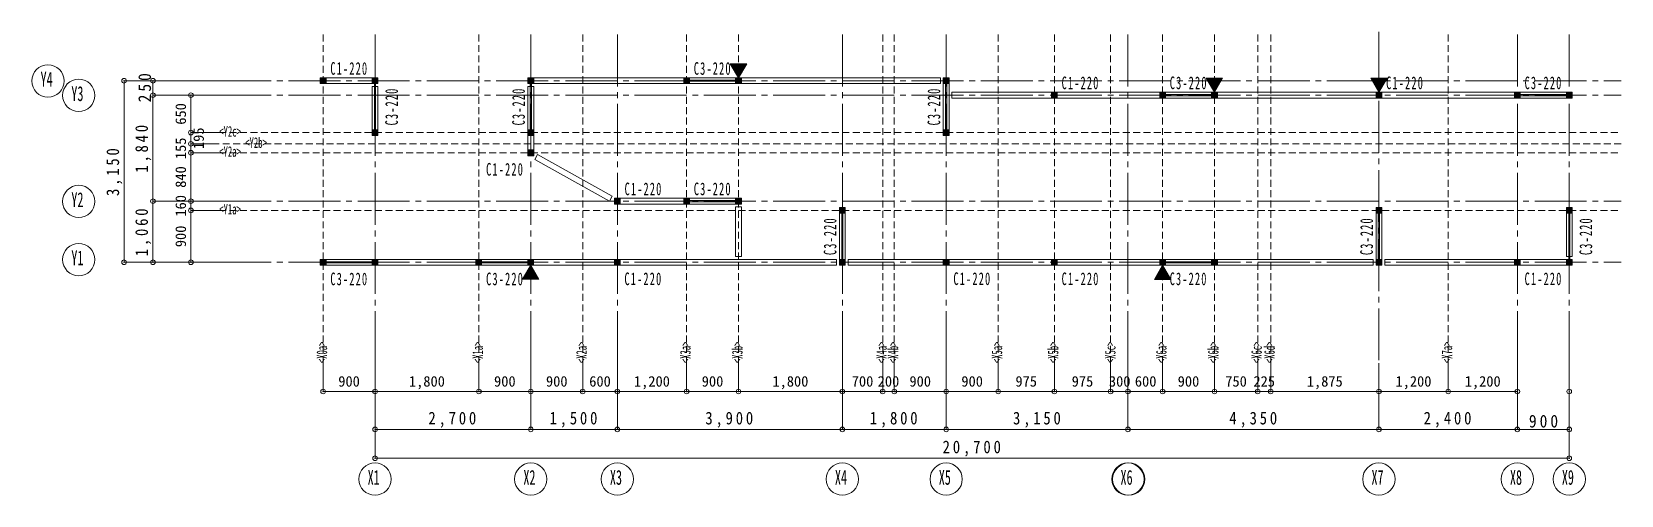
# Model space of a CAD drawing. Units: millimetres at full size, sheet at 1:100. Extents: x -18478 to 9072, y -8802 to -760.
import ezdxf
from ezdxf.enums import TextEntityAlignment as Align

# ---------------------------------------------------------------- set-up
doc = ezdxf.new("R2010")
doc.units = ezdxf.units.MM
doc.header["$LTSCALE"] = 100
doc.header["$PDMODE"] = 32
doc.header["$PDSIZE"] = 80
doc.linetypes.add('CHAIN2', pattern=[12, 9, -1, 1, -1])
doc.linetypes.add('DASHED1', pattern=[1.8, 1.2, -0.6])
for name, color, linetype, lineweight in [('0-0_1', 4, 'DASHED1', 9), ('0-1___補助用__通り芯', 7, 'Continuous', 9), ('0-3_直交梁', 6, 'Continuous', 9), ('0-8_通り名_寸法線', 3, 'Continuous', 9), ('0-A_壁倍率', 4, 'Continuous', 9)]:
    doc.layers.add(name, color=color, linetype=linetype, lineweight=lineweight)
doc.layers.add('0-B_12', color=7, linetype='Continuous')
doc.layers.add('0-F_16', color=2, linetype='Continuous')
doc.styles.add('ＭＳ ゴシック', font='')
doc.styles.get('ＭＳ ゴシック').set_extended_font_data('MS Gothic')

msp = doc.modelspace()

# ---------------------------------------------------------------- linework, layer by layer
at = {"layer": '0-0_1'}
for p, q in [((-13428.3, -6510.5), (-13428.3, -760.5)), ((-10728.3, -6510.5), (-10728.3, -760.5)), ((-8928.3, -6510.5), (-8928.3, -760.5)), ((-7128.3, -6510.5), (-7128.3, -760.5)), ((-6228.3, -6510.5), (-6228.3, -760.5)), ((-3728.3, -6510.5), (-3728.3, -760.5)), ((-3528.3, -6510.5), (-3528.3, -760.5)), ((-1728.3, -6510.5), (-1728.3, -760.5)), ((-753.3, -6510.5), (-753.3, -760.5)), ((221.7, -6510.5), (221.7, -760.5)), ((1121.7, -6510.5), (1121.7, -760.5)), ((2021.7, -6510.5), (2021.7, -760.5)), ((2771.7, -6510.5), (2771.7, -760.5)), ((2996.7, -6510.5), (2996.7, -760.5)), ((6071.7, -6510.5), (6071.7, -760.5)), ((-15228.3, -2510.5), (9071.7, -2510.5)), ((9071.7, -2705.5), (-15228.3, -2705.5)), ((-15228.3, -2860.5), (9071.7, -2860.5)), ((-15228.3, -3860.5), (9071.7, -3860.5))]:
    msp.add_line(p, q, dxfattribs=at)
at = {"layer": '0-0_1', "linetype": 'CHAIN2'}
for p, q in [((-12528.3, -6510.5), (-12528.3, -760.5)), ((-9828.3, -6510.5), (-9828.3, -760.5)), ((-8328.3, -6510.5), (-8328.3, -760.5)), ((-4428.3, -6510.5), (-4428.3, -760.5)), ((-2628.3, -6510.5), (-2628.3, -760.5)), ((521.7, -6510.5), (521.7, -760.5)), ((4871.7, -760.5), (4871.7, -6510.5)), ((7271.7, -6510.5), (7271.7, -760.5)), ((8171.7, -6510.5), (8171.7, -760.5)), ((-15228.3, -1610.5), (9071.7, -1610.5)), ((-15228.3, -1860.5), (9071.7, -1860.5)), ((-15228.3, -3700.5), (9071.7, -3700.5)), ((-15228.3, -4760.5), (9071.7, -4760.5))]:
    msp.add_line(p, q, dxfattribs=at)
at = {"layer": '0-1___補助用__通り芯'}
for p, q in [((-16878.3, -1610.5), (-16378.3, -1610.5)), ((-16878.3, -4760.5), (-16878.3, -1610.5)), ((-16378.3, -1610.5), (-15228.3, -1610.5)), ((-16378.3, -1860.5), (-16378.3, -1610.5)), ((-16378.3, -1860.5), (-15228.3, -1860.5)), ((-16378.3, -3700.5), (-16378.3, -1860.5)), ((-15720.3, -1860.5), (-15228.3, -1860.5)), ((-15720.3, -1860.5), (-15720.3, -2510.5)), ((-15720.3, -2510.5), (-15228.3, -2510.5)), ((-15720.3, -2510.5), (-15720.3, -2705.5)), ((-15720.3, -2705.5), (-15228.3, -2705.5)), ((-15720.3, -2705.5), (-15720.3, -2860.5)), ((-15720.3, -2860.5), (-15228.3, -2860.5)), ((-15720.3, -2860.5), (-15720.3, -3700.5)), ((-16378.3, -3700.5), (-15228.3, -3700.5)), ((-16378.3, -4760.5), (-16378.3, -3700.5)), ((-15720.3, -3700.5), (-15228.3, -3700.5)), ((-15720.3, -3700.5), (-15720.3, -3860.5)), ((-15720.3, -3860.5), (-15228.3, -3860.5)), ((-15720.3, -3860.5), (-15720.3, -4760.5)), ((-16878.3, -4760.5), (-16378.3, -4760.5)), ((-16378.3, -4760.5), (-15228.3, -4760.5)), ((-15720.3, -4760.5), (-15228.3, -4760.5)), ((-13428.3, -7002.5), (-13428.3, -6510.5)), ((-12528.3, -8160.5), (-12528.3, -6510.5)), ((-12528.3, -7660.5), (-12528.3, -6510.5)), ((-12528.3, -7002.5), (-12528.3, -6510.5)), ((-10728.3, -7002.5), (-10728.3, -6510.5)), ((-9828.3, -7660.5), (-9828.3, -6510.5)), ((-9828.3, -7002.5), (-9828.3, -6510.5)), ((-8928.3, -7002.5), (-8928.3, -6510.5)), ((-8328.3, -7660.5), (-8328.3, -6510.5)), ((-7128.3, -7002.5), (-7128.3, -6510.5)), ((-6228.3, -7002.5), (-6228.3, -6510.5)), ((-4428.3, -7660.5), (-4428.3, -6510.5)), ((-4428.3, -7660.5), (-4428.3, -6510.5)), ((-4428.3, -7002.5), (-4428.3, -6510.5)), ((-4428.3, -7002.5), (-4428.3, -6510.5)), ((-3728.3, -7002.5), (-3728.3, -6510.5)), ((-3728.3, -7002.5), (-3728.3, -6510.5)), ((-3528.3, -7002.5), (-3528.3, -6510.5)), ((-2628.3, -7660.5), (-2628.3, -6510.5)), ((-2628.3, -7002.5), (-2628.3, -6510.5)), ((-2628.3, -7660.5), (-2628.3, -6510.5)), ((-2628.3, -7002.5), (-2628.3, -6510.5)), ((-1728.3, -7002.5), (-1728.3, -6510.5)), ((-753.3, -7002.5), (-753.3, -6510.5)), ((221.7, -7002.5), (221.7, -6510.5)), ((221.7, -7002.5), (221.7, -6510.5)), ((521.7, -7660.5), (521.7, -6510.5)), ((521.7, -7002.5), (521.7, -6510.5)), ((1121.7, -7002.5), (1121.7, -6510.5)), ((2021.7, -7002.5), (2021.7, -6510.5)), ((2771.7, -7002.5), (2771.7, -6510.5)), ((2771.7, -7002.5), (2771.7, -6510.5)), ((2996.7, -7002.5), (2996.7, -6510.5)), ((4871.7, -7002.5), (4871.7, -6510.5)), ((4871.7, -7660.5), (4871.7, -6510.5)), ((4871.7, -7660.5), (4871.7, -6510.5)), ((4871.7, -7002.5), (4871.7, -6510.5)), ((6071.7, -7002.5), (6071.7, -6510.5)), ((7271.7, -7002.5), (7271.7, -6510.5)), ((7271.7, -7660.5), (7271.7, -6510.5)), ((8171.7, -8160.5), (8171.7, -6510.5)), ((8171.7, -7660.5), (8171.7, -6510.5)), ((8171.7, -7660.5), (8171.7, -6510.5)), ((8171.7, -7660.5), (8171.7, -6510.5)), ((-12528.3, -7002.5), (-13428.3, -7002.5)), ((-12528.3, -7002.5), (-10728.3, -7002.5)), ((-10728.3, -7002.5), (-9828.3, -7002.5)), ((-9828.3, -7002.5), (-8928.3, -7002.5)), ((-8928.3, -7002.5), (-8328.3, -7002.5)), ((-8328.3, -7002.5), (-7128.3, -7002.5)), ((-7128.3, -7002.5), (-6228.3, -7002.5)), ((-6228.3, -7002.5), (-4428.3, -7002.5)), ((-4428.3, -7002.5), (-3728.3, -7002.5)), ((-3728.3, -7002.5), (-3528.3, -7002.5)), ((-3528.3, -7002.5), (-2628.3, -7002.5)), ((-2628.3, -7002.5), (-1728.3, -7002.5)), ((-1728.3, -7002.5), (-753.3, -7002.5)), ((-753.3, -7002.5), (221.7, -7002.5)), ((1121.7, -7002.5), (2021.7, -7002.5)), ((2021.7, -7002.5), (2771.7, -7002.5)), ((2771.7, -7002.5), (2996.7, -7002.5)), ((2996.7, -7002.5), (4871.7, -7002.5)), ((4871.7, -7002.5), (6071.7, -7002.5)), ((6071.7, -7002.5), (7271.7, -7002.5)), ((-12528.3, -7660.5), (-9828.3, -7660.5)), ((-9828.3, -7660.5), (-8328.3, -7660.5)), ((-8328.3, -7660.5), (-4428.3, -7660.5)), ((-4428.3, -7660.5), (-2628.3, -7660.5)), ((4871.7, -7660.5), (7271.7, -7660.5)), ((8171.7, -7660.5), (7271.7, -7660.5)), ((8171.7, -8160.5), (-12528.3, -8160.5))]:
    msp.add_line(p, q, dxfattribs=at)
for points in [[(221.7, -7002.5), (536.7, -7002.5), (1121.7, -7002.5)], [(-2628.3, -7660.5), (536.7, -7660.5), (4871.7, -7660.5)]]:
    msp.add_lwpolyline(points, dxfattribs=at)
for centre in [(-18198.1, -1614.2), (-17664.4, -1864.2), (-17664.4, -3704.2), (-17664.4, -4714.2), (-12529.1, -8522.5), (-12529.1, -8522.5), (-9829.1, -8522.5), (-9829.1, -8522.5), (-8329.1, -8522.5), (-8329.1, -8522.5), (-4429.1, -8522.5), (-4429.1, -8522.5), (-2629.1, -8522.5), (-2629.1, -8522.5), (520.9, -8522.5), (535.9, -8522.5), (4870.9, -8522.5), (4870.9, -8522.5), (7270.9, -8522.5), (7270.9, -8522.5), (8170.9, -8522.5), (8170.9, -8522.5)]:
    msp.add_circle(centre, 280, dxfattribs=at)
at = {"layer": '0-1___補助用__通り芯', "color": 6}
for p in [(-16878.3, -1610.5), (-16378.3, -1610.5), (-16378.3, -1860.5), (-15720.3, -1860.5), (-15720.3, -2510.5), (-15720.3, -2705.5), (-15720.3, -2860.5), (-16378.3, -3700.5), (-15720.3, -3700.5), (-15720.3, -3860.5), (-16878.3, -4760.5), (-16378.3, -4760.5), (-15720.3, -4760.5), (-13428.3, -7002.5), (-12528.3, -7002.5), (-10728.3, -7002.5), (-9828.3, -7002.5), (-8928.3, -7002.5), (-8328.3, -7002.5), (-7128.3, -7002.5), (-6228.3, -7002.5), (-4428.3, -7002.5), (-4428.3, -7002.5), (-3728.3, -7002.5), (-3528.3, -7002.5), (-2628.3, -7002.5), (-1728.3, -7002.5), (-753.3, -7002.5), (221.7, -7002.5), (521.7, -7002.5), (1121.7, -7002.5), (2021.7, -7002.5), (2771.7, -7002.5), (2996.7, -7002.5), (4871.7, -7002.5), (6071.7, -7002.5), (7271.7, -7002.5), (8171.7, -7002.5), (-12528.3, -7660.5), (-9828.3, -7660.5), (-8328.3, -7660.5), (-4428.3, -7660.5), (-2628.3, -7660.5), (521.7, -7660.5), (4871.7, -7660.5), (7271.7, -7660.5), (8171.7, -7660.5), (-12528.3, -8160.5), (8171.7, -8160.5)]:
    msp.add_point(p, dxfattribs=at)
at = {"layer": '0-3_直交梁'}
for p, q in [((-13478.3, -1660.5), (-13478.3, -1560.5)), ((-13478.3, -1560.5), (-12478.3, -1560.5)), ((-12478.3, -1660.5), (-12478.3, -1560.5)), ((-9878.3, -1660.5), (-9878.3, -1560.5)), ((-9878.3, -1560.5), (-2728.3, -1560.5)), ((-2728.3, -1660.5), (-2728.3, -1560.5)), ((-2578.3, -1560.5), (-2678.3, -1560.5)), ((-2678.3, -1560.5), (-2678.3, -2560.5)), ((-2578.3, -1560.5), (-2578.3, -2560.5)), ((-13478.3, -1660.5), (-12478.3, -1660.5)), ((-12478.3, -1710.5), (-12578.3, -1710.5)), ((-12578.3, -1710.5), (-12578.3, -2560.5)), ((-12478.3, -1710.5), (-12478.3, -2560.5)), ((-9878.3, -1660.5), (-2728.3, -1660.5)), ((-9878.3, -2910.5), (-9878.3, -1710.5)), ((-9778.3, -1710.5), (-9878.3, -1710.5)), ((-9778.3, -2910.5), (-9778.3, -1710.5)), ((-2528.3, -1910.5), (-2528.3, -1810.5)), ((-2528.3, -1810.5), (8221.7, -1810.5)), ((-2528.3, -1910.5), (8221.7, -1910.5)), ((8221.7, -1910.5), (8221.7, -1810.5)), ((-12478.3, -2560.5), (-12578.3, -2560.5)), ((-2578.3, -2560.5), (-2678.3, -2560.5)), ((-9778.3, -2910.5), (-9878.3, -2910.5)), ((-9709.7, -2890.3), (-9758.6, -2977.5)), ((-8415.7, -3614.9), (-9709.7, -2890.3)), ((-6178.3, -3650.5), (-8378.3, -3650.5)), ((-8378.3, -3750.5), (-8378.3, -3650.5)), ((-6178.3, -3750.5), (-8378.3, -3750.5)), ((-6178.3, -3800.5), (-6278.3, -3800.5)), ((-6278.3, -3800.5), (-6278.3, -4660.5)), ((-6178.3, -3750.5), (-6178.3, -3650.5)), ((-6178.3, -3800.5), (-6178.3, -4660.5)), ((-4378.3, -3810.5), (-4478.3, -3810.5)), ((-4478.3, -4810.5), (-4478.3, -3810.5)), ((-4378.3, -4810.5), (-4378.3, -3810.5)), ((4821.7, -3810.5), (4921.7, -3810.5)), ((4821.7, -3810.5), (4821.7, -4810.5)), ((4921.7, -3810.5), (4921.7, -4810.5)), ((8121.7, -3810.5), (8221.7, -3810.5)), ((8121.7, -3810.5), (8121.7, -4660.5)), ((8221.7, -3810.5), (8221.7, -4660.5)), ((-6178.3, -4660.5), (-6278.3, -4660.5)), ((8121.7, -4660.5), (8221.7, -4660.5)), ((-13478.3, -4810.5), (-13478.3, -4710.5)), ((-4528.3, -4710.5), (-13478.3, -4710.5)), ((-4528.3, -4810.5), (-13478.3, -4810.5)), ((-4528.3, -4810.5), (-4528.3, -4710.5)), ((-4378.3, -4810.5), (-4478.3, -4810.5)), ((-4328.3, -4810.5), (-4328.3, -4710.5)), ((4771.7, -4710.5), (-4328.3, -4710.5)), ((4771.7, -4810.5), (-4328.3, -4810.5)), ((4771.7, -4710.5), (4771.7, -4810.5)), ((4821.7, -4810.5), (4921.7, -4810.5)), ((4971.7, -4710.5), (4971.7, -4810.5)), ((8221.7, -4710.5), (4971.7, -4710.5)), ((8221.7, -4810.5), (4971.7, -4810.5)), ((8221.7, -4810.5), (8221.7, -4710.5))]:
    msp.add_line(p, q, dxfattribs=at)
msp.add_lwpolyline([(-8415.7, -3614.9), (-8464.6, -3702.2), (-9758.6, -2977.5)], dxfattribs=at)
at = {"layer": '0-8_通り名_寸法線'}
for p, q in [((-13378.3, -1560.5), (-13478.3, -1660.5)), ((-13378.3, -1660.5), (-13478.3, -1560.5)), ((-12478.3, -1560.5), (-12578.3, -1660.5)), ((-12578.3, -1560.5), (-12478.3, -1660.5)), ((-9778.3, -1560.5), (-9878.3, -1660.5)), ((-9878.3, -1560.5), (-9778.3, -1660.5)), ((-7078.3, -1660.5), (-7178.3, -1560.5)), ((-7178.3, -1660.5), (-7078.3, -1560.5)), ((-7078.3, -1600.5), (-6278.3, -1600.5)), ((-7078.3, -1620.5), (-6278.3, -1620.5)), ((-6178.3, -1660.5), (-6278.3, -1560.5)), ((-6178.3, -1560.5), (-6278.3, -1660.5)), ((-2578.3, -1560.5), (-2678.3, -1660.5)), ((-2678.3, -1560.5), (-2578.3, -1660.5)), ((-12538.3, -2460.5), (-12538.3, -1660.5)), ((-12518.3, -2460.5), (-12518.3, -1660.5)), ((-9838.3, -2460.5), (-9838.3, -1660.5)), ((-9818.3, -2460.5), (-9818.3, -1660.5)), ((-2638.3, -2460.5), (-2638.3, -1660.5)), ((-2618.3, -2460.5), (-2618.3, -1660.5)), ((-703.3, -1810.5), (-803.3, -1910.5)), ((-703.3, -1910.5), (-803.3, -1810.5)), ((1171.7, -1910.5), (1071.7, -1810.5)), ((1071.7, -1910.5), (1171.7, -1810.5)), ((1171.7, -1850.5), (1971.7, -1850.5)), ((1171.7, -1870.5), (1971.7, -1870.5)), ((2071.7, -1910.5), (1971.7, -1810.5)), ((2071.7, -1810.5), (1971.7, -1910.5)), ((4921.7, -1810.5), (4821.7, -1910.5)), ((4921.7, -1910.5), (4821.7, -1810.5)), ((7321.7, -1910.5), (7221.7, -1810.5)), ((7221.7, -1910.5), (7321.7, -1810.5)), ((7321.7, -1850.5), (8121.7, -1850.5)), ((7321.7, -1870.5), (8121.7, -1870.5)), ((8221.7, -1910.5), (8121.7, -1810.5)), ((8221.7, -1810.5), (8121.7, -1910.5)), ((-12478.3, -2460.5), (-12578.3, -2560.5)), ((-12478.3, -2560.5), (-12578.3, -2460.5)), ((-9778.3, -2460.5), (-9878.3, -2560.5)), ((-9778.3, -2560.5), (-9878.3, -2460.5)), ((-2578.3, -2460.5), (-2678.3, -2560.5)), ((-2578.3, -2560.5), (-2678.3, -2460.5)), ((-9778.3, -2810.5), (-9878.3, -2910.5)), ((-9778.3, -2910.5), (-9878.3, -2810.5)), ((-8278.3, -3650.5), (-8378.3, -3750.5)), ((-8278.3, -3750.5), (-8378.3, -3650.5)), ((-7078.3, -3750.5), (-7178.3, -3650.5)), ((-7178.3, -3750.5), (-7078.3, -3650.5)), ((-7078.3, -3690.5), (-6278.3, -3690.5)), ((-7078.3, -3710.5), (-6278.3, -3710.5)), ((-6178.3, -3650.5), (-6278.3, -3750.5)), ((-6178.3, -3750.5), (-6278.3, -3650.5)), ((-6178.3, -3750.5), (-6278.3, -3650.5)), ((-6178.3, -3650.5), (-6278.3, -3750.5)), ((-4478.3, -3910.5), (-4378.3, -3810.5)), ((-4478.3, -3810.5), (-4378.3, -3910.5)), ((4821.7, -3910.5), (4921.7, -3810.5)), ((4821.7, -3810.5), (4921.7, -3910.5)), ((8121.7, -3910.5), (8221.7, -3810.5)), ((8121.7, -3810.5), (8221.7, -3910.5)), ((-4438.3, -3910.5), (-4438.3, -4710.5)), ((-4418.3, -3910.5), (-4418.3, -4710.5)), ((4861.7, -3910.5), (4861.7, -4710.5)), ((4881.7, -3910.5), (4881.7, -4710.5)), ((8161.7, -3910.5), (8161.7, -4710.5)), ((8181.7, -3910.5), (8181.7, -4710.5)), ((-13380.4, -4810.5), (-13480.4, -4710.5)), ((-13480.4, -4810.5), (-13380.4, -4710.5)), ((-13378.3, -4710.5), (-13478.3, -4810.5)), ((-13378.3, -4810.5), (-13478.3, -4710.5)), ((-13380.4, -4750.5), (-12580.4, -4750.5)), ((-13380.4, -4770.5), (-12580.4, -4770.5)), ((-12480.4, -4810.5), (-12580.4, -4710.5)), ((-12480.4, -4710.5), (-12580.4, -4810.5)), ((-12478.3, -4710.5), (-12578.3, -4810.5)), ((-12478.3, -4810.5), (-12578.3, -4710.5)), ((-10680.4, -4810.5), (-10780.4, -4710.5)), ((-10780.4, -4810.5), (-10680.4, -4710.5)), ((-10680.4, -4750.5), (-9880.4, -4750.5)), ((-10680.4, -4770.5), (-9880.4, -4770.5)), ((-9780.4, -4810.5), (-9880.4, -4710.5)), ((-9780.4, -4710.5), (-9880.4, -4810.5)), ((-8280.4, -4710.5), (-8380.4, -4810.5)), ((-8280.4, -4810.5), (-8380.4, -4710.5)), ((-4478.3, -4810.5), (-4378.3, -4710.5)), ((-4378.3, -4810.5), (-4478.3, -4710.5)), ((-2578.3, -4712.5), (-2678.3, -4812.5)), ((-2578.3, -4812.5), (-2678.3, -4712.5)), ((-703.3, -4710.5), (-803.3, -4810.5)), ((-703.3, -4810.5), (-803.3, -4710.5)), ((1171.7, -4812.5), (1071.7, -4712.5)), ((1071.7, -4812.5), (1171.7, -4712.5)), ((1171.7, -4752.5), (1971.7, -4752.5)), ((1171.7, -4772.5), (1971.7, -4772.5)), ((2071.7, -4812.5), (1971.7, -4712.5)), ((2071.7, -4712.5), (1971.7, -4812.5)), ((4821.7, -4810.5), (4921.7, -4710.5)), ((4921.7, -4810.5), (4821.7, -4710.5)), ((7321.7, -4710.5), (7221.7, -4810.5)), ((7321.7, -4810.5), (7221.7, -4710.5)), ((8121.7, -4810.5), (8221.7, -4710.5)), ((8221.7, -4810.5), (8121.7, -4710.5))]:
    msp.add_line(p, q, dxfattribs=at)
for points in [[(-13478.3, -1660.5), (-13378.3, -1660.5), (-13378.3, -1560.5), (-13478.3, -1560.5)], [(-12578.3, -1560.5), (-12578.3, -1660.5), (-12478.3, -1660.5), (-12478.3, -1560.5)], [(-9878.3, -1560.5), (-9878.3, -1660.5), (-9778.3, -1660.5), (-9778.3, -1560.5)], [(-7078.3, -1560.5), (-7178.3, -1560.5), (-7178.3, -1660.5), (-7078.3, -1660.5)], [(-6178.3, -1560.5), (-6278.3, -1560.5), (-6278.3, -1660.5), (-6178.3, -1660.5)], [(-2678.3, -1560.5), (-2678.3, -1660.5), (-2578.3, -1660.5), (-2578.3, -1560.5)], [(-803.3, -1910.5), (-703.3, -1910.5), (-703.3, -1810.5), (-803.3, -1810.5)], [(1171.7, -1810.5), (1071.7, -1810.5), (1071.7, -1910.5), (1171.7, -1910.5)], [(2071.7, -1810.5), (1971.7, -1810.5), (1971.7, -1910.5), (2071.7, -1910.5)], [(4821.7, -1910.5), (4921.7, -1910.5), (4921.7, -1810.5), (4821.7, -1810.5)], [(7321.7, -1810.5), (7221.7, -1810.5), (7221.7, -1910.5), (7321.7, -1910.5)], [(8221.7, -1810.5), (8121.7, -1810.5), (8121.7, -1910.5), (8221.7, -1910.5)], [(-12578.3, -2460.5), (-12578.3, -2560.5), (-12478.3, -2560.5), (-12478.3, -2460.5)], [(-9878.3, -2460.5), (-9878.3, -2560.5), (-9778.3, -2560.5), (-9778.3, -2460.5)], [(-2678.3, -2460.5), (-2678.3, -2560.5), (-2578.3, -2560.5), (-2578.3, -2460.5)], [(-9878.3, -2910.5), (-9778.3, -2910.5), (-9778.3, -2810.5), (-9878.3, -2810.5)], [(-8378.3, -3750.5), (-8278.3, -3750.5), (-8278.3, -3650.5), (-8378.3, -3650.5)], [(-7078.3, -3650.5), (-7178.3, -3650.5), (-7178.3, -3750.5), (-7078.3, -3750.5)], [(-6278.3, -3750.5), (-6178.3, -3750.5), (-6178.3, -3650.5), (-6278.3, -3650.5)], [(-6178.3, -3650.5), (-6278.3, -3650.5), (-6278.3, -3750.5), (-6178.3, -3750.5)], [(-4378.3, -3910.5), (-4378.3, -3810.5), (-4478.3, -3810.5), (-4478.3, -3910.5)], [(4921.7, -3910.5), (4921.7, -3810.5), (4821.7, -3810.5), (4821.7, -3910.5)], [(8221.7, -3910.5), (8221.7, -3810.5), (8121.7, -3810.5), (8121.7, -3910.5)], [(-13380.4, -4710.5), (-13480.4, -4710.5), (-13480.4, -4810.5), (-13380.4, -4810.5)], [(-13478.3, -4810.5), (-13378.3, -4810.5), (-13378.3, -4710.5), (-13478.3, -4710.5)], [(-12480.4, -4710.5), (-12580.4, -4710.5), (-12580.4, -4810.5), (-12480.4, -4810.5)], [(-12578.3, -4810.5), (-12478.3, -4810.5), (-12478.3, -4710.5), (-12578.3, -4710.5)], [(-10680.4, -4710.5), (-10780.4, -4710.5), (-10780.4, -4810.5), (-10680.4, -4810.5)], [(-9780.4, -4710.5), (-9880.4, -4710.5), (-9880.4, -4810.5), (-9780.4, -4810.5)], [(-8380.4, -4810.5), (-8280.4, -4810.5), (-8280.4, -4710.5), (-8380.4, -4710.5)], [(-4378.3, -4810.5), (-4378.3, -4710.5), (-4478.3, -4710.5), (-4478.3, -4810.5)], [(-2678.3, -4812.5), (-2578.3, -4812.5), (-2578.3, -4712.5), (-2678.3, -4712.5)], [(-803.3, -4810.5), (-703.3, -4810.5), (-703.3, -4710.5), (-803.3, -4710.5)], [(1171.7, -4712.5), (1071.7, -4712.5), (1071.7, -4812.5), (1171.7, -4812.5)], [(2071.7, -4712.5), (1971.7, -4712.5), (1971.7, -4812.5), (2071.7, -4812.5)], [(4921.7, -4810.5), (4921.7, -4710.5), (4821.7, -4710.5), (4821.7, -4810.5)], [(7221.7, -4810.5), (7321.7, -4810.5), (7321.7, -4710.5), (7221.7, -4710.5)], [(8221.7, -4810.5), (8221.7, -4710.5), (8121.7, -4710.5), (8121.7, -4810.5)]]:
    msp.add_lwpolyline(points, close=True, dxfattribs=at)
for points in [[(-13478.3, -1560.5), (-13378.3, -1560.5), (-13478.3, -1660.5), (-13378.3, -1660.5)], [(-12478.3, -1660.5), (-12478.3, -1560.5), (-12578.3, -1560.5)], [(-12478.3, -1660.5), (-12578.3, -1560.5), (-12578.3, -1660.5)], [(-9778.3, -1660.5), (-9778.3, -1560.5), (-9878.3, -1560.5)], [(-9778.3, -1660.5), (-9878.3, -1560.5), (-9878.3, -1660.5)], [(-7078.3, -1560.5), (-7178.3, -1560.5), (-7178.3, -1660.5)], [(-7078.3, -1560.5), (-7178.3, -1660.5), (-7078.3, -1660.5)], [(-6278.3, -1620.5), (-6278.3, -1600.5), (-7078.3, -1600.5)], [(-6278.3, -1620.5), (-7078.3, -1600.5), (-7078.3, -1620.5)], [(-6278.3, -1660.5), (-6178.3, -1660.5), (-6178.3, -1560.5)], [(-6278.3, -1660.5), (-6178.3, -1560.5), (-6278.3, -1560.5)], [(-2578.3, -1660.5), (-2578.3, -1560.5), (-2678.3, -1560.5)], [(-2578.3, -1660.5), (-2678.3, -1560.5), (-2678.3, -1660.5)], [(-12518.3, -1660.5), (-12538.3, -1660.5), (-12538.3, -2460.5)], [(-12518.3, -1660.5), (-12538.3, -2460.5), (-12518.3, -2460.5)], [(-9818.3, -1660.5), (-9838.3, -1660.5), (-9838.3, -2460.5)], [(-9818.3, -1660.5), (-9838.3, -2460.5), (-9818.3, -2460.5)], [(-2618.3, -1660.5), (-2638.3, -1660.5), (-2638.3, -2460.5)], [(-2618.3, -1660.5), (-2638.3, -2460.5), (-2618.3, -2460.5)], [(-803.3, -1810.5), (-703.3, -1810.5), (-803.3, -1910.5), (-703.3, -1910.5)], [(1171.7, -1810.5), (1071.7, -1810.5), (1071.7, -1910.5)], [(1171.7, -1810.5), (1071.7, -1910.5), (1171.7, -1910.5)], [(1971.7, -1870.5), (1971.7, -1850.5), (1171.7, -1850.5)], [(1971.7, -1870.5), (1171.7, -1850.5), (1171.7, -1870.5)], [(1971.7, -1910.5), (2071.7, -1910.5), (2071.7, -1810.5)], [(1971.7, -1910.5), (2071.7, -1810.5), (1971.7, -1810.5)], [(4821.7, -1810.5), (4921.7, -1810.5), (4821.7, -1910.5), (4921.7, -1910.5)], [(7321.7, -1810.5), (7221.7, -1810.5), (7221.7, -1910.5)], [(7321.7, -1810.5), (7221.7, -1910.5), (7321.7, -1910.5)], [(8121.7, -1870.5), (8121.7, -1850.5), (7321.7, -1850.5)], [(8121.7, -1870.5), (7321.7, -1850.5), (7321.7, -1870.5)], [(8121.7, -1910.5), (8221.7, -1910.5), (8221.7, -1810.5)], [(8121.7, -1910.5), (8221.7, -1810.5), (8121.7, -1810.5)], [(-12578.3, -2460.5), (-12578.3, -2560.5), (-12478.3, -2560.5)], [(-12578.3, -2460.5), (-12478.3, -2560.5), (-12478.3, -2460.5)], [(-9878.3, -2460.5), (-9878.3, -2560.5), (-9778.3, -2560.5)], [(-9878.3, -2460.5), (-9778.3, -2560.5), (-9778.3, -2460.5)], [(-2678.3, -2460.5), (-2678.3, -2560.5), (-2578.3, -2560.5)], [(-2678.3, -2460.5), (-2578.3, -2560.5), (-2578.3, -2460.5)], [(-9878.3, -2810.5), (-9778.3, -2810.5), (-9878.3, -2910.5), (-9778.3, -2910.5)], [(-8378.3, -3650.5), (-8278.3, -3650.5), (-8378.3, -3750.5), (-8278.3, -3750.5)], [(-7078.3, -3650.5), (-7178.3, -3650.5), (-7178.3, -3750.5)], [(-7078.3, -3650.5), (-7178.3, -3750.5), (-7078.3, -3750.5)], [(-6278.3, -3710.5), (-6278.3, -3690.5), (-7078.3, -3690.5)], [(-6278.3, -3710.5), (-7078.3, -3690.5), (-7078.3, -3710.5)], [(-6278.3, -3650.5), (-6178.3, -3650.5), (-6278.3, -3750.5), (-6178.3, -3750.5)], [(-6278.3, -3750.5), (-6178.3, -3750.5), (-6178.3, -3650.5)], [(-6278.3, -3750.5), (-6178.3, -3650.5), (-6278.3, -3650.5)], [(-4378.3, -3910.5), (-4378.3, -3810.5), (-4478.3, -3810.5)], [(-4378.3, -3910.5), (-4478.3, -3810.5), (-4478.3, -3910.5)], [(4921.7, -3910.5), (4921.7, -3810.5), (4821.7, -3810.5)], [(4921.7, -3910.5), (4821.7, -3810.5), (4821.7, -3910.5)], [(8221.7, -3910.5), (8221.7, -3810.5), (8121.7, -3810.5)], [(8221.7, -3910.5), (8121.7, -3810.5), (8121.7, -3910.5)], [(-4438.3, -4710.5), (-4418.3, -4710.5), (-4418.3, -3910.5)], [(-4438.3, -4710.5), (-4418.3, -3910.5), (-4438.3, -3910.5)], [(4861.7, -4710.5), (4881.7, -4710.5), (4881.7, -3910.5)], [(4861.7, -4710.5), (4881.7, -3910.5), (4861.7, -3910.5)], [(8161.7, -4710.5), (8181.7, -4710.5), (8181.7, -3910.5)], [(8161.7, -4710.5), (8181.7, -3910.5), (8161.7, -3910.5)], [(-13380.4, -4710.5), (-13480.4, -4710.5), (-13480.4, -4810.5)], [(-13380.4, -4710.5), (-13480.4, -4810.5), (-13380.4, -4810.5)], [(-13478.3, -4710.5), (-13378.3, -4710.5), (-13478.3, -4810.5), (-13378.3, -4810.5)], [(-12580.4, -4770.5), (-12580.4, -4750.5), (-13380.4, -4750.5)], [(-12580.4, -4770.5), (-13380.4, -4750.5), (-13380.4, -4770.5)], [(-12580.4, -4810.5), (-12480.4, -4810.5), (-12480.4, -4710.5)], [(-12580.4, -4810.5), (-12480.4, -4710.5), (-12580.4, -4710.5)], [(-12578.3, -4710.5), (-12478.3, -4710.5), (-12578.3, -4810.5), (-12478.3, -4810.5)], [(-10680.4, -4710.5), (-10780.4, -4710.5), (-10780.4, -4810.5)], [(-10680.4, -4710.5), (-10780.4, -4810.5), (-10680.4, -4810.5)], [(-9880.4, -4770.5), (-9880.4, -4750.5), (-10680.4, -4750.5)], [(-9880.4, -4770.5), (-10680.4, -4750.5), (-10680.4, -4770.5)], [(-9880.4, -4810.5), (-9780.4, -4810.5), (-9780.4, -4710.5)], [(-9880.4, -4810.5), (-9780.4, -4710.5), (-9880.4, -4710.5)], [(-8380.4, -4710.5), (-8280.4, -4710.5), (-8380.4, -4810.5), (-8280.4, -4810.5)], [(-4478.3, -4710.5), (-4478.3, -4810.5), (-4378.3, -4810.5)], [(-4478.3, -4710.5), (-4378.3, -4810.5), (-4378.3, -4710.5)], [(-2678.3, -4712.5), (-2578.3, -4712.5), (-2678.3, -4812.5), (-2578.3, -4812.5)], [(-803.3, -4710.5), (-703.3, -4710.5), (-803.3, -4810.5), (-703.3, -4810.5)], [(1171.7, -4712.5), (1071.7, -4712.5), (1071.7, -4812.5)], [(1171.7, -4712.5), (1071.7, -4812.5), (1171.7, -4812.5)], [(1971.7, -4772.5), (1971.7, -4752.5), (1171.7, -4752.5)], [(1971.7, -4772.5), (1171.7, -4752.5), (1171.7, -4772.5)], [(1971.7, -4812.5), (2071.7, -4812.5), (2071.7, -4712.5)], [(1971.7, -4812.5), (2071.7, -4712.5), (1971.7, -4712.5)], [(4821.7, -4710.5), (4821.7, -4810.5), (4921.7, -4810.5)], [(4821.7, -4710.5), (4921.7, -4810.5), (4921.7, -4710.5)], [(7221.7, -4710.5), (7321.7, -4710.5), (7221.7, -4810.5), (7321.7, -4810.5)], [(8121.7, -4710.5), (8121.7, -4810.5), (8221.7, -4810.5)], [(8121.7, -4710.5), (8221.7, -4810.5), (8221.7, -4710.5)]]:
    msp.add_solid(points, dxfattribs=at)
at = {"layer": '0-A_壁倍率'}
for p, q in [((-6370.1, -1316.3), (-6087.9, -1316.3)), ((-6228.3, -1560.5), (-6370.1, -1316.3)), ((-6370.1, -1316.3), (-6086.6, -1316.3)), ((-6228.3, -1560.5), (-6370.1, -1316.3)), ((-6087.9, -1316.3), (-6228.3, -1560.5)), ((1879.9, -1566.3), (2162.1, -1566.3)), ((2021.7, -1810.5), (1879.9, -1566.3)), ((1879.9, -1566.3), (2163.4, -1566.3)), ((2021.7, -1810.5), (1879.9, -1566.3)), ((2162.1, -1566.3), (2021.7, -1810.5)), ((4729.9, -1566.3), (5012.1, -1566.3)), ((4871.7, -1810.5), (4729.9, -1566.3)), ((4729.9, -1566.3), (5013.4, -1566.3)), ((4871.7, -1810.5), (4729.9, -1566.3)), ((5012.1, -1566.3), (4871.7, -1810.5)), ((-9970.8, -5054.6), (-9830.4, -4810.5)), ((-9830.4, -4810.5), (-9688.6, -5054.6)), ((-9830.4, -4810.5), (-9688.6, -5054.6)), ((981.2, -5056.6), (1121.7, -4812.5)), ((1121.7, -4812.5), (1263.4, -5056.6)), ((1121.7, -4812.5), (1263.4, -5056.6)), ((-9688.6, -5054.6), (-9972.1, -5054.6)), ((-9688.6, -5054.6), (-9970.8, -5054.6)), ((1263.4, -5056.6), (979.9, -5056.6)), ((1263.4, -5056.6), (981.2, -5056.6))]:
    msp.add_line(p, q, dxfattribs=at)
for points in [[(-6370.1, -1316.3), (-6228.3, -1560.5), (-6086.6, -1316.3)], [(1879.9, -1566.3), (2021.7, -1810.5), (2163.4, -1566.3)], [(4729.9, -1566.3), (4871.7, -1810.5), (5013.4, -1566.3)], [(-9688.6, -5054.6), (-9830.4, -4810.5), (-9972.1, -5054.6)], [(1263.4, -5056.6), (1121.7, -4812.5), (979.9, -5056.6)]]:
    msp.add_lwpolyline(points, close=True, dxfattribs=at)
at = {"layer": '0-A_壁倍率', "color": 1}
for points in [[(-6370.1, -1316.3), (-6228.3, -1560.5), (-6086.6, -1316.3)], [(1879.9, -1566.3), (2021.7, -1810.5), (2163.4, -1566.3)], [(4729.9, -1566.3), (4871.7, -1810.5), (5013.4, -1566.3)], [(-9688.6, -5054.6), (-9830.4, -4810.5), (-9972.1, -5054.6)], [(1263.4, -5056.6), (1121.7, -4812.5), (979.9, -5056.6)]]:
    msp.add_solid(points, dxfattribs=at)

# ---------------------------------------------------------------- texts
at = {"layer": '0-1___補助用__通り芯', "color": 2, "style": 'ＭＳ ゴシック', "width": 0.6}
for s, p in [('Y4', (-18326.1, -1789.2)), ('Y3', (-17792.4, -2039.2)), ('Y2', (-17792.4, -3879.2)), ('Y1', (-17792.4, -4889.2)), ('X1', (-12657.1, -8697.5)), ('X2', (-9957.1, -8697.5)), ('X3', (-8457.1, -8697.5)), ('X4', (-4557.1, -8697.5)), ('X5', (-2757.1, -8697.5)), ('X6', (392.9, -8697.5)), ('X7', (4742.9, -8697.5)), ('X8', (7142.9, -8697.5)), ('X9', (8042.9, -8697.5))]:
    msp.add_text(s, height=256.6, dxfattribs=at).set_placement(p, align=Align.BOTTOM_LEFT)
at = {"layer": '0-1___補助用__通り芯', "color": 4, "style": 'ＭＳ ゴシック'}
for s, p in [('650', (-15750.3, -2373)), ('195', (-15440.3, -2795.5)), ('155', (-15750.3, -2970.5)), ('840', (-15750.3, -3468)), ('160', (-15750.3, -3968)), ('900', (-15750.3, -4498))]:
    msp.add_text(s, height=183.3, rotation=90, dxfattribs=at).set_placement(p, align=Align.BOTTOM_LEFT)
at = {"layer": '0-1___補助用__通り芯', "style": 'ＭＳ ゴシック', "width": 0.6}
for s, p in [('<X4b>', (-3403.3, -6510.5)), ('<X6b>', (2146.7, -6510.5))]:
    msp.add_text(s, height=183.3, rotation=90, dxfattribs=at).set_placement(p, align=Align.BOTTOM_LEFT)
at = {"layer": '0-1___補助用__通り芯', "color": 4, "style": 'ＭＳ ゴシック'}
for s, p in [('900', (-13165.8, -6972.5)), ('1,800', (-11940.8, -6972.5)), ('900', (-10465.8, -6972.5)), ('900', (-9565.8, -6972.5)), ('600', (-8815.8, -6972.5)), ('1,200', (-8040.8, -6972.5)), ('900', (-6865.8, -6972.5)), ('1,800', (-5640.8, -6972.5)), ('700', (-4265.8, -6972.5)), ('200', (-3815.8, -6972.5)), ('900', (-3265.8, -6972.5)), ('900', (-2365.8, -6972.5)), ('975', (-1428.3, -6972.5)), ('975', (-453.3, -6972.5)), ('300', (191.7, -6972.5)), ('600', (641.7, -6972.5)), ('900', (1384.2, -6972.5)), ('750', (2209.2, -6972.5)), ('225', (2696.7, -6972.5)), ('1,875', (3621.7, -6972.5)), ('1,200', (5159.2, -6972.5)), ('1,200', (6359.2, -6972.5))]:
    msp.add_text(s, height=183.3, dxfattribs=at).set_placement(p, align=Align.BOTTOM_LEFT)
at = {"layer": '0-1___補助用__通り芯', "char_height": 219.9, "attachment_point": 7, "rotation": 90, "style": 'ＭＳ ゴシック'}
for s, insert in [('\\T1.38;\\W0.9;250', (-16408.3, -1985.5)), ('\\T1.38;\\W0.85;1,840', (-16408.3, -3205.5)), ('\\T1.38;\\W0.85;3,150', (-16908.3, -3610.5)), ('\\T1.38;\\W0.85;1,060', (-16408.3, -4655.5))]:
    msp.add_mtext(s, dxfattribs=dict(at, insert=insert))
at = {"layer": '0-1___補助用__通り芯', "char_height": 219.9, "attachment_point": 7, "style": 'ＭＳ ゴシック'}
for s, insert in [('\\T1.38;\\W0.85;2,700', (-11603.3, -7630.5)), ('\\T1.38;\\W0.85;1,500', (-9503.3, -7630.5)), ('\\T1.38;\\W0.85;3,900', (-6803.3, -7630.5)), ('\\T1.38;\\W0.85;1,800', (-3953.3, -7630.5)), ('\\T1.38;\\W0.85;3,150', (-1470.8, -7630.5)), ('\\T1.38;\\W0.85;4,350', (2279.2, -7630.5)), ('\\T1.38;\\W0.85;2,400', (5646.7, -7630.5)), ('\\T1.38;\\W0.9;900', (7471.7, -7630.5)), ('\\T1.39;\\W0.85;20,700', (-2690.8, -8130.5))]:
    msp.add_mtext(s, dxfattribs=dict(at, insert=insert))
at = {"layer": '0-B_12', "style": 'ＭＳ ゴシック', "width": 0.6}
for s, p in [('<Y2c>', (-15228.3, -2635.5)), ('<Y2a>', (-15228.3, -2985.5)), ('<Y2b>', (-14778.3, -2830.5)), ('<Y1a>', (-15228.3, -3985.5))]:
    msp.add_text(s, height=183.3, dxfattribs=at).set_placement(p, align=Align.BOTTOM_LEFT)
for s, p in [('<X0a>', (-13303.3, -6510.5)), ('<X1a>', (-10603.3, -6510.5)), ('<X2a>', (-8803.3, -6510.5)), ('<X3a>', (-7003.3, -6510.5)), ('<X3b>', (-6103.3, -6510.5)), ('<X4a>', (-3603.3, -6510.5)), ('<X5a>', (-1603.3, -6510.5)), ('<X5b>', (-628.3, -6510.5)), ('<X5c>', (361.7, -6510.5)), ('<X6a>', (1246.7, -6510.5)), ('<X6c>', (2896.7, -6510.5)), ('<X6d>', (3121.7, -6510.5)), ('<X7a>', (6196.7, -6510.5))]:
    msp.add_text(s, height=183.3, rotation=90, dxfattribs=at).set_placement(p, align=Align.BOTTOM_LEFT)
at = {"layer": '0-F_16', "char_height": 219.9, "attachment_point": 7, "style": 'ＭＳ ゴシック'}
for s, insert in [('\\T1.22;\\W0.6;C1-220', (-13303.3, -1510.5)), ('\\T1.22;\\W0.6;C3-220', (-7003.3, -1510.5)), ('\\T1.22;\\W0.6;C1-220', (-628.3, -1760.5)), ('\\T1.22;\\W0.6;C3-220', (1246.7, -1760.5)), ('\\T1.22;\\W0.6;C1-220', (4996.7, -1760.5)), ('\\T1.22;\\W0.6;C3-220', (7396.7, -1760.5)), ('\\T1.22;\\W0.6;C1-220', (-10603.3, -3260.5)), ('\\T1.22;\\W0.6;C1-220', (-8203.3, -3600.5)), ('\\T1.22;\\W0.6;C3-220', (-7003.3, -3600.5)), ('\\T1.22;\\W0.6;C3-220', (-13303.3, -5162.5)), ('\\T1.22;\\W0.6;C3-220', (-10603.3, -5162.5)), ('\\T1.22;\\W0.6;C1-220', (-8205.4, -5160.5)), ('\\T1.22;\\W0.6;C1-220', (-2503.3, -5158.4)), ('\\T1.22;\\W0.6;C1-220', (-628.3, -5160.5)), ('\\T1.22;\\W0.6;C3-220', (1244.6, -5160.5)), ('\\T1.22;\\W0.6;C1-220', (7396.7, -5160.5))]:
    msp.add_mtext(s, dxfattribs=dict(at, insert=insert))
at = {"layer": '0-F_16', "char_height": 219.9, "attachment_point": 7, "rotation": 90, "style": 'ＭＳ ゴシック'}
for insert in [(-12128.3, -2385.5), (-9928.3, -2385.5), (-2728.3, -2385.5), (-4528.3, -4635.5), (4771.7, -4635.5), (8571.7, -4635.5)]:
    msp.add_mtext('\\T1.22;\\W0.6;C3-220', dxfattribs=dict(at, insert=insert))

doc.saveas('drawing.dxf')
